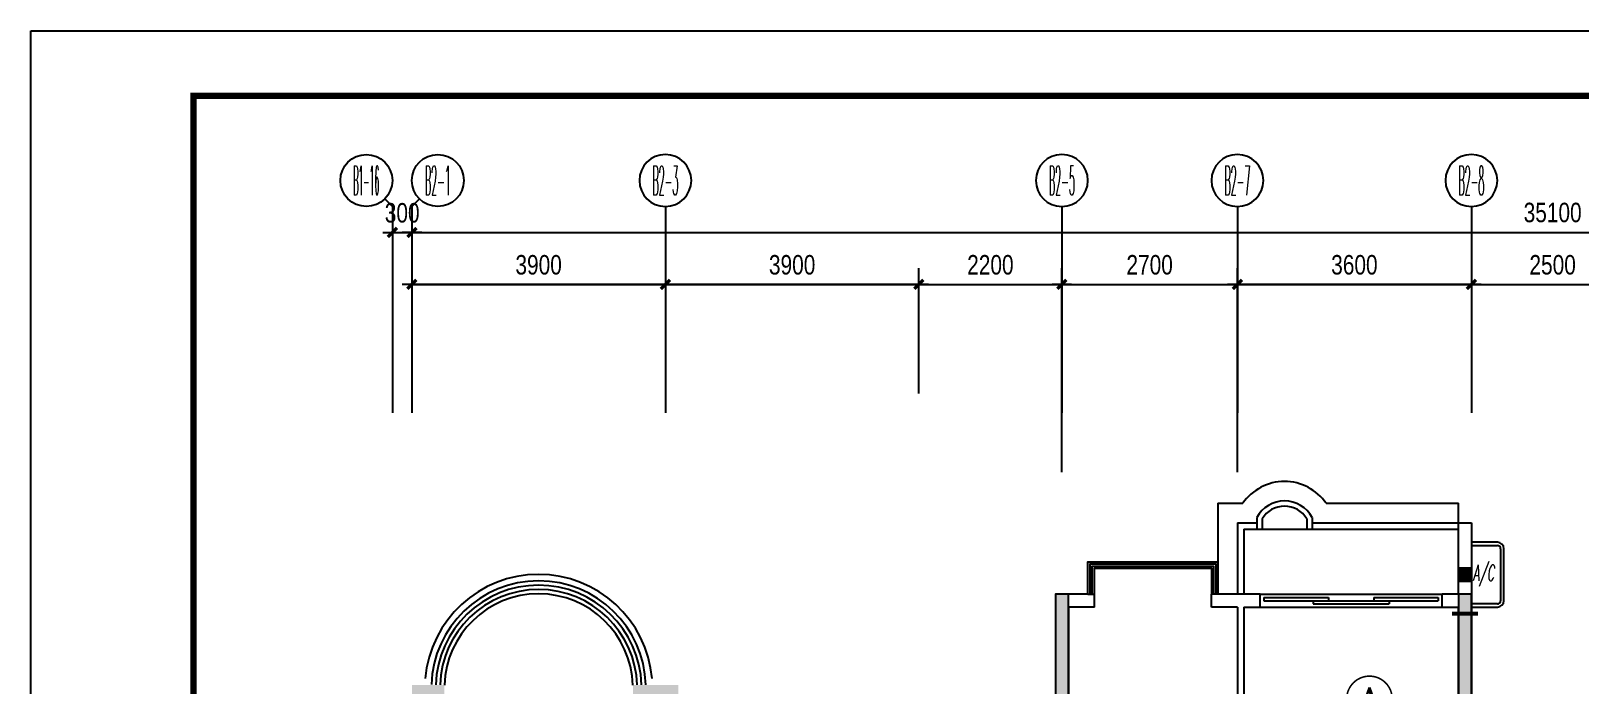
# Model space of a CAD drawing. Extents: x 193704 to 253004, y -154987 to -112987.
# Drawn here: x 193704 to 217549, y -123055 to -112987 of the extents above; entities that cross this region are included whole.
import ezdxf
from ezdxf.enums import TextEntityAlignment as Align

# ---------------------------------------------------------------- set-up
doc = ezdxf.new("R2010")
doc.units = 0
doc.header["$LTSCALE"] = 1000
doc.header["$MEASUREMENT"] = 0
doc.layers.get('0').update_dxf_attribs({"linetype": 'CONTINUOUS'})
doc.layers.get('DEFPOINTS').update_dxf_attribs({"linetype": 'CONTINUOUS'})
for name, color, linetype in [('AXIS', 7, 'CONTINUOUS'), ('AXIS_TEXT', 7, 'CONTINUOUS'), ('FRAME', 7, 'CONTINUOUS'), ('KT', 251, 'CONTINUOUS'), ('PUB_TEXT', 7, 'CONTINUOUS'), ('WALL', 7, 'CONTINUOUS'), ('WINDOW', 7, 'CONTINUOUS'), ('WINDOW_TEXT', 7, 'CONTINUOUS'), ('构造柱', 7, 'CONTINUOUS'), ('柱', 252, 'CONTINUOUS'), ('空调位', 7, 'CONTINUOUS')]:
    doc.layers.add(name, color=color, linetype=linetype)
doc.styles.add('COMP', font='COMPLEX', dxfattribs={"bigfont": 'hztxt'})
doc.styles.add('COMPLEX', font='COMPLEX')
doc.styles.add('DIM_FONT', font='wcad.shx', dxfattribs={"width": 0.8})
doc.styles.add('ITALICC', font='italicc.shx', dxfattribs={"width": 0.6})
doc.styles.add('SIMPLEX', font='SIMPLEX.SHX')
doc.dimstyles.new('AXIS', dxfattribs={"dimtxt": 300, "dimasz": 1, "dimexe": 250, "dimexo": 300, "dimgap": 150, "dimtad": 1, "dimdec": 0, "dimzin": 0, "dimdsep": 46, "dimtxsty": 'DIM_FONT', "dimblk": '_DIMX', "dimcen": 0.09, "dimdle": 150, "dimse1": 1, "dimse2": 1, "dimclrt": 7, "dimadec": 0, "dimazin": 0, "dimtfac": 1, "dimtdec": 0, "dimtix": 1, "dimtmove": 2, "dimatfit": 3, "dimldrblk": '_DIMX', "dimfxl": 0, "dimtolj": 1, "dimtzin": 0, "dimarcsym": 0})

# ---------------------------------------------------------------- blocks, each defined once
blk = doc.blocks.new('_DIMX')
blk.add_line((-150, 0), (150, 0))
at = {"const_width": 50}
blk.add_lwpolyline([(-70, -70), (70, 70)], dxfattribs=at)
blk = doc.blocks.new('*D30')
at = {"color": 0, "linetype": 'ByBlock'}
blk.add_line((88964, -86439), (124062, -86439), dxfattribs=at)
at = {"layer": 'DEFPOINTS', "color": 0, "linetype": 'ByBlock'}
for p in [(124063, -86439), (88963, -89217), (124063, -89217)]:
    blk.add_point(p, dxfattribs=at)
at = {"color": 0, "linetype": 'ByBlock', "rotation": 180}
blk.add_blockref('_DIMX', (88963, -86439), dxfattribs=at)
at = {"color": 0, "linetype": 'ByBlock'}
blk.add_blockref('_DIMX', (124063, -86439), dxfattribs=at)
at = {"color": 7, "linetype": 'ByBlock', "insert": (106513, -86134), "char_height": 300, "attachment_point": 5, "style": 'DIM_FONT'}
blk.add_mtext('\\A1;35100', dxfattribs=at)
blk = doc.blocks.new('_INDEX1')
at = {"const_width": 0.035}
blk.add_lwpolyline([(-0.5, 0, 1), (0.5, 0, 1)], format="xyb", close=True, dxfattribs=at)
at = {"style": 'COMP', "width": 2.333333}
blk.add_attdef('1', text='', height=0.5, dxfattribs=at).set_placement((-0.25, -0.25), (0.25, -0.25), align=Align.FIT)
blk = doc.blocks.new('*D34')
at = {"color": 0, "linetype": 'ByBlock'}
for p, q in [((88663, -86439), (88662, -86439)), ((88664, -86439), (88964, -86439)), ((88965, -86439), (88966, -86439))]:
    blk.add_line(p, q, dxfattribs=at)
at = {"layer": 'DEFPOINTS', "color": 0, "linetype": 'ByBlock'}
for p in [(88964, -86439), (88664, -89147), (88964, -89147)]:
    blk.add_point(p, dxfattribs=at)
at = {"color": 0, "linetype": 'ByBlock'}
blk.add_blockref('_DIMX', (88664, -86439), dxfattribs=at)
at = {"color": 0, "linetype": 'ByBlock', "rotation": 180}
blk.add_blockref('_DIMX', (88964, -86439), dxfattribs=at)
at = {"color": 7, "linetype": 'ByBlock', "insert": (88814, -86139), "char_height": 300, "attachment_point": 5, "style": 'DIM_FONT'}
blk.add_mtext('\\A1;300', dxfattribs=at)
blk = doc.blocks.new('*D27')
at = {"color": 0, "linetype": 'ByBlock'}
blk.add_line((92862, -87239), (88964, -87239), dxfattribs=at)
at = {"layer": 'DEFPOINTS', "color": 0, "linetype": 'ByBlock'}
for p in [(88963, -87239), (88963, -89217), (92863, -89217)]:
    blk.add_point(p, dxfattribs=at)
at = {"color": 0, "linetype": 'ByBlock', "rotation": 180}
blk.add_blockref('_DIMX', (88963, -87239), dxfattribs=at)
at = {"color": 0, "linetype": 'ByBlock'}
blk.add_blockref('_DIMX', (92863, -87239), dxfattribs=at)
at = {"color": 7, "linetype": 'ByBlock', "insert": (90913, -86939), "char_height": 300, "attachment_point": 5, "style": 'DIM_FONT'}
blk.add_mtext('\\A1;3900', dxfattribs=at)
blk = doc.blocks.new('*D28')
at = {"color": 0, "linetype": 'ByBlock'}
blk.add_line((88964, -87239), (92862, -87239), dxfattribs=at)
at = {"layer": 'DEFPOINTS', "color": 0, "linetype": 'ByBlock'}
for p in [(92863, -87239), (88963, -89217), (92863, -89217)]:
    blk.add_point(p, dxfattribs=at)
at = {"color": 0, "linetype": 'ByBlock', "rotation": 180}
blk.add_blockref('_DIMX', (88963, -87239), dxfattribs=at)
at = {"color": 0, "linetype": 'ByBlock'}
blk.add_blockref('_DIMX', (92863, -87239), dxfattribs=at)
at = {"color": 7, "linetype": 'ByBlock', "insert": (90913, -86939), "char_height": 300, "attachment_point": 5, "style": 'DIM_FONT'}
blk.add_mtext('\\A1;3900', dxfattribs=at)
blk = doc.blocks.new('_AXISO1')
blk.add_line((0.354, -0.146), (0.5, 0))
blk.add_circle((0, -0.5), 0.5)
at = {"layer": 'AXIS_TEXT', "style": 'COMPLEX', "width": 1.041667}
blk.add_attdef('A', text='', height=0.56, dxfattribs=at).set_placement((-0.25, -0.78), (0.25, -0.78), align=Align.FIT)
blk = doc.blocks.new('*D45')
at = {"color": 0, "linetype": 'ByBlock'}
blk.add_line((105262, -87239), (101664, -87239), dxfattribs=at)
at = {"layer": 'DEFPOINTS', "color": 0, "linetype": 'ByBlock'}
for p in [(101663, -87239), (101663, -89217), (105263, -89217)]:
    blk.add_point(p, dxfattribs=at)
at = {"color": 0, "linetype": 'ByBlock', "rotation": 180}
blk.add_blockref('_DIMX', (101663, -87239), dxfattribs=at)
at = {"color": 0, "linetype": 'ByBlock'}
blk.add_blockref('_DIMX', (105263, -87239), dxfattribs=at)
at = {"color": 7, "linetype": 'ByBlock', "insert": (103463, -86939), "char_height": 300, "attachment_point": 5, "style": 'DIM_FONT'}
blk.add_mtext('\\A1;3600', dxfattribs=at)
blk = doc.blocks.new('*D46')
at = {"color": 0, "linetype": 'ByBlock'}
blk.add_line((101664, -87239), (105262, -87239), dxfattribs=at)
at = {"layer": 'DEFPOINTS', "color": 0, "linetype": 'ByBlock'}
for p in [(105263, -87239), (101663, -89217), (105263, -89217)]:
    blk.add_point(p, dxfattribs=at)
at = {"color": 0, "linetype": 'ByBlock', "rotation": 180}
blk.add_blockref('_DIMX', (101663, -87239), dxfattribs=at)
at = {"color": 0, "linetype": 'ByBlock'}
blk.add_blockref('_DIMX', (105263, -87239), dxfattribs=at)
at = {"color": 7, "linetype": 'ByBlock', "insert": (103463, -86939), "char_height": 300, "attachment_point": 5, "style": 'DIM_FONT'}
blk.add_mtext('\\A1;3600', dxfattribs=at)
blk = doc.blocks.new('*D42')
at = {"color": 0, "linetype": 'ByBlock'}
blk.add_line((96762, -87239), (92864, -87239), dxfattribs=at)
at = {"layer": 'DEFPOINTS', "color": 0, "linetype": 'ByBlock'}
for p in [(92863, -87239), (92863, -89217), (96763, -89217)]:
    blk.add_point(p, dxfattribs=at)
at = {"color": 0, "linetype": 'ByBlock', "rotation": 180}
blk.add_blockref('_DIMX', (92863, -87239), dxfattribs=at)
at = {"color": 0, "linetype": 'ByBlock'}
blk.add_blockref('_DIMX', (96763, -87239), dxfattribs=at)
at = {"color": 7, "linetype": 'ByBlock', "insert": (94813, -86939), "char_height": 300, "attachment_point": 5, "style": 'DIM_FONT'}
blk.add_mtext('\\A1;3900', dxfattribs=at)
blk = doc.blocks.new('*D43')
at = {"color": 0, "linetype": 'ByBlock'}
blk.add_line((92864, -87239), (96762, -87239), dxfattribs=at)
at = {"layer": 'DEFPOINTS', "color": 0, "linetype": 'ByBlock'}
for p in [(96763, -87239), (92863, -89217), (96763, -89217)]:
    blk.add_point(p, dxfattribs=at)
at = {"color": 0, "linetype": 'ByBlock', "rotation": 180}
blk.add_blockref('_DIMX', (92863, -87239), dxfattribs=at)
at = {"color": 0, "linetype": 'ByBlock'}
blk.add_blockref('_DIMX', (96763, -87239), dxfattribs=at)
at = {"color": 7, "linetype": 'ByBlock', "insert": (94813, -86939), "char_height": 300, "attachment_point": 5, "style": 'DIM_FONT'}
blk.add_mtext('\\A1;3900', dxfattribs=at)
blk = doc.blocks.new('*D44')
at = {"color": 0, "linetype": 'ByBlock'}
blk.add_line((96762, -87239), (92864, -87239), dxfattribs=at)
at = {"layer": 'DEFPOINTS', "color": 0, "linetype": 'ByBlock'}
for p in [(92863, -87239), (92863, -89217), (96763, -89217)]:
    blk.add_point(p, dxfattribs=at)
at = {"color": 0, "linetype": 'ByBlock', "rotation": 180}
blk.add_blockref('_DIMX', (92863, -87239), dxfattribs=at)
at = {"color": 0, "linetype": 'ByBlock'}
blk.add_blockref('_DIMX', (96763, -87239), dxfattribs=at)
at = {"color": 7, "linetype": 'ByBlock', "insert": (94813, -86939), "char_height": 300, "attachment_point": 5, "style": 'DIM_FONT'}
blk.add_mtext('\\A1;3900', dxfattribs=at)
blk = doc.blocks.new('_AXISO')
blk.add_circle((0, 0), 0.5)
at = {"layer": 'AXIS_TEXT', "style": 'COMPLEX', "width": 1.041667}
blk.add_attdef('A', text='', height=0.56, dxfattribs=at).set_placement((-0.25, -0.28), (0.25, -0.28), align=Align.FIT)
blk = doc.blocks.new('_AXISO2')
blk.add_line((0.354, 0.146), (0.5, 0))
blk.add_circle((0, 0.5), 0.5)
at = {"layer": 'AXIS_TEXT', "style": 'COMPLEX', "width": 1.041667}
blk.add_attdef('A', text='', height=0.56, dxfattribs=at).set_placement((-0.25, 0.22), (0.25, 0.22), align=Align.FIT)
blk = doc.blocks.new('*D37')
at = {"color": 0, "linetype": 'ByBlock'}
for p, q in [((96763, -88917), (96763, -86989)), ((98963, -89032), (98963, -86989)), ((96764, -87239), (98962, -87239))]:
    blk.add_line(p, q, dxfattribs=at)
at = {"layer": 'DEFPOINTS', "color": 0, "linetype": 'ByBlock'}
for p in [(98963, -87239), (96763, -89217), (98963, -89332)]:
    blk.add_point(p, dxfattribs=at)
at = {"color": 0, "linetype": 'ByBlock', "rotation": 180}
blk.add_blockref('_DIMX', (96763, -87239), dxfattribs=at)
at = {"color": 0, "linetype": 'ByBlock'}
blk.add_blockref('_DIMX', (98963, -87239), dxfattribs=at)
at = {"color": 7, "linetype": 'ByBlock', "insert": (97863, -86939), "char_height": 300, "attachment_point": 5, "style": 'DIM_FONT'}
blk.add_mtext('\\A1;2200', dxfattribs=at)
blk = doc.blocks.new('*D38')
at = {"color": 0, "linetype": 'ByBlock'}
for p, q in [((98963, -90129), (98963, -86989)), ((101663, -90129), (101663, -86989)), ((98964, -87239), (101662, -87239))]:
    blk.add_line(p, q, dxfattribs=at)
at = {"layer": 'DEFPOINTS', "color": 0, "linetype": 'ByBlock'}
for p in [(101663, -87239), (98963, -90429), (101663, -90429)]:
    blk.add_point(p, dxfattribs=at)
at = {"color": 0, "linetype": 'ByBlock', "rotation": 180}
blk.add_blockref('_DIMX', (98963, -87239), dxfattribs=at)
at = {"color": 0, "linetype": 'ByBlock'}
blk.add_blockref('_DIMX', (101663, -87239), dxfattribs=at)
at = {"color": 7, "linetype": 'ByBlock', "insert": (100313, -86939), "char_height": 300, "attachment_point": 5, "style": 'DIM_FONT'}
blk.add_mtext('\\A1;2700', dxfattribs=at)
blk = doc.blocks.new('*D47')
at = {"color": 0, "linetype": 'ByBlock'}
blk.add_line((105264, -87239), (107762, -87239), dxfattribs=at)
at = {"layer": 'DEFPOINTS', "color": 0, "linetype": 'ByBlock'}
for p in [(107763, -87239), (105263, -89217), (107763, -89217)]:
    blk.add_point(p, dxfattribs=at)
at = {"color": 0, "linetype": 'ByBlock', "rotation": 180}
blk.add_blockref('_DIMX', (105263, -87239), dxfattribs=at)
at = {"color": 0, "linetype": 'ByBlock'}
blk.add_blockref('_DIMX', (107763, -87239), dxfattribs=at)
at = {"color": 7, "linetype": 'ByBlock', "insert": (106513, -86939), "char_height": 300, "attachment_point": 5, "style": 'DIM_FONT'}
blk.add_mtext('\\A1;2500', dxfattribs=at)

msp = doc.modelspace()

# ---------------------------------------------------------------- hatches: boundary and pattern name
at = {"layer": '构造柱'}
msp.add_hatch(color=256, dxfattribs=at).paths.add_polyline_path([(215662.9, -121458.1), (215862.9, -121458.1), (215862.9, -121258.1), (215662.9, -121258.1)])
at = {"layer": '柱'}
h = msp.add_hatch(color=256, dxfattribs=at)
h.paths.add_polyline_path([(215762.9, -134057), (215762.9, -133857), (216462.9, -133857), (216462.9, -136257), (215662.9, -136257), (215662.9, -136057), (216262.9, -136057), (216262.9, -134057)])
h.paths.add_polyline_path([(202662.9, -136857.1), (202162.9, -136857.1), (202162.9, -138457.1), (202362.9, -138457.1), (202362.9, -137057.1), (202662.9, -137057.1)])
h.paths.add_polyline_path([(202162.9, -140357), (202362.9, -140357), (202362.9, -142157), (202812.9, -142157), (202812.9, -142357), (202162.9, -142357)])
h.paths.add_polyline_path([(199562.9, -130657), (199762.9, -130657), (199762.9, -132257), (200062.9, -132257), (200062.9, -132457), (199562.9, -132457)])
h.paths.add_polyline_path([(200062.9, -123057), (199562.9, -123057), (199562.9, -126057), (199762.9, -126057), (199762.9, -123257), (200062.9, -123257)])
h.paths.add_polyline_path([(205362.9, -142157), (205362.9, -142357), (206762.9, -142357), (206762.9, -142157), (206062.9, -142157), (206062.9, -141357), (205862.9, -141357), (205862.9, -142157)])
h.paths.add_polyline_path([(206162.9, -135657), (206662.9, -135657), (206662.9, -137647), (206462.9, -137647), (206462.9, -135857), (206162.9, -135857)])
h.paths.add_polyline_path([(211362.9, -141257), (211562.9, -141257), (211562.9, -142857), (211362.9, -142857)])
h.paths.add_polyline_path([(215662.9, -140857), (215862.9, -140857), (215862.9, -142857), (215662.9, -142857)])
h.paths.add_polyline_path([(211562.9, -135657.1), (211562.9, -135857.1), (209562.9, -135857.1), (209562.9, -135657.1)])
h.paths.add_polyline_path([(214662.9, -134057), (214662.9, -133857), (213962.9, -133857), (213962.9, -136257), (214762.9, -136257), (214762.9, -136057), (214162.9, -136057), (214162.9, -134057)])
h.paths.add_polyline_path([(214162.9, -134057), (214162.9, -136057)], flags=16)
h.paths.add_polyline_path([(207362.9, -129657), (207362.9, -129457), (209662.9, -129457), (209662.9, -129657)])
h.paths.add_polyline_path([(203362.9, -129707), (203362.9, -129457), (204762.9, -129457), (204762.9, -129707)])
h.paths.add_polyline_path([(205862.9, -132457), (205862.9, -132257), (207862.9, -132257), (207862.9, -132457)])
h.paths.add_polyline_path([(202962.9, -123057), (203662.9, -123057), (203662.9, -124357), (203662.9, -124557), (203462.9, -124557), (203462.9, -123257), (202962.9, -123257)])
h.paths.add_polyline_path([(215662.9, -128657), (215862.9, -128657), (215862.9, -129657), (214562.9, -129657), (214562.9, -129457), (215662.9, -129457)])
h.paths.add_polyline_path([(209462.9, -125657), (209662.9, -125657), (209662.9, -121657), (209462.9, -121657)])
h.paths.add_polyline_path([(215662.9, -125057), (215862.9, -125057), (215862.9, -121657), (215662.9, -121657)])
h.paths.add_polyline_path([(230862.9, -129707), (230862.9, -129457), (229462.9, -129457), (229462.9, -129707)])
h.paths.add_polyline_path([(222662.9, -135657.1), (222662.9, -135857.1), (224662.9, -135857.1), (224662.9, -135657.1)])
h.paths.add_polyline_path([(218562.9, -140857), (218362.9, -140857), (218362.9, -142857), (218562.9, -142857)])
h.paths.add_polyline_path([(222862.9, -141257), (222662.9, -141257), (222662.9, -142857), (222862.9, -142857)])
h.paths.add_polyline_path([(219562.9, -134057), (219562.9, -133857), (220262.9, -133857), (220262.9, -136257), (219462.9, -136257), (219462.9, -136057), (220062.9, -136057), (220062.9, -134057)])
h.paths.add_polyline_path([(218462.9, -134057), (218462.9, -133857), (217762.9, -133857), (217762.9, -136257), (218562.9, -136257), (218562.9, -136057), (217962.9, -136057), (217962.9, -134057)])
h.paths.add_polyline_path([(220062.9, -134057), (220062.9, -136057)], flags=16)
h.paths.add_polyline_path([(228862.9, -142157), (228862.9, -142357), (227462.9, -142357), (227462.9, -142157), (228162.9, -142157), (228162.9, -141357), (228362.9, -141357), (228362.9, -142157)])
h.paths.add_polyline_path([(228062.9, -135657), (227562.9, -135657), (227562.9, -137647), (227762.9, -137647), (227762.9, -135857), (228062.9, -135857)])
h.paths.add_polyline_path([(218562.9, -128657), (218362.9, -128657), (218362.9, -129657), (219662.9, -129657), (219662.9, -129457), (218562.9, -129457)])
h.paths.add_polyline_path([(218562.9, -125057), (218362.9, -125057), (218362.9, -121657), (218562.9, -121657)])
h.paths.add_polyline_path([(226862.9, -129657), (226862.9, -129457), (224562.9, -129457), (224562.9, -129657)])
h.paths.add_polyline_path([(228362.9, -132457), (228362.9, -132257), (226362.9, -132257), (226362.9, -132457)])
h.paths.add_polyline_path([(224762.9, -125657), (224562.9, -125657), (224562.9, -121657), (224762.9, -121657)])
h.paths.add_polyline_path([(232062.9, -140357), (231862.9, -140357), (231862.9, -142157), (231412.9, -142157), (231412.9, -142357), (232062.9, -142357)])
h.paths.add_polyline_path([(231562.9, -136857.1), (232062.9, -136857.1), (232062.9, -138457.1), (231862.9, -138457.1), (231862.9, -137057.1), (231562.9, -137057.1)])
h.paths.add_polyline_path([(234662.9, -130657), (234462.9, -130657), (234462.9, -132257), (234162.9, -132257), (234162.9, -132457), (234662.9, -132457)])
h.paths.add_polyline_path([(231262.9, -123057), (230562.9, -123057), (230562.9, -124357), (230562.9, -124557), (230762.9, -124557), (230762.9, -123257), (231262.9, -123257)])
h.paths.add_polyline_path([(234162.9, -123057), (234662.9, -123057), (234662.9, -126057), (234462.9, -126057), (234462.9, -123257), (234162.9, -123257)])

# ---------------------------------------------------------------- linework, layer by layer
for p, q in [((212612.9, -121657), (215412.9, -121657)), ((212671.2, -121707.3), (212671.2, -121757)), ((212671.2, -121707.3), (213662.9, -121707.3)), ((212671.2, -121757), (213662.9, -121757)), ((213429.6, -121757), (213429.6, -121806.7)), ((213429.6, -121806.7), (214596.2, -121806.7)), ((213662.9, -121707.3), (213662.9, -121757)), ((213662.9, -121757), (214362.9, -121757)), ((214362.9, -121707.3), (214362.9, -121757)), ((214362.9, -121707.3), (215354.6, -121707.3)), ((214362.9, -121757), (215354.6, -121757)), ((214596.2, -121757), (214596.2, -121806.7)), ((215354.6, -121707.3), (215354.6, -121757)), ((212612.9, -121857), (215412.9, -121857))]:
    msp.add_line(p, q)
for points in [[(209962.9, -121657), (209962.9, -121157), (211962.9, -121157), (211962.9, -121657)], [(209996.2, -121657), (209996.2, -121190.3), (211929.6, -121190.3), (211929.6, -121657)], [(210029.6, -121657), (210029.6, -121223.7), (211896.2, -121223.7), (211896.2, -121657)], [(210062.9, -121657), (210062.9, -121257), (211862.9, -121257), (211862.9, -121657)]]:
    msp.add_lwpolyline(points)
at = {"layer": 'AXIS'}
for p, q in [((199262.9, -115688.5), (199262.9, -118866)), ((199562.9, -115688.5), (199562.9, -118866)), ((203462.9, -115688.5), (203462.9, -118866)), ((209562.9, -115688.5), (209562.9, -118866)), ((212263.4, -115689), (212263.4, -118866.5)), ((215862.9, -115688.5), (215862.9, -118866))]:
    msp.add_line(p, q, dxfattribs=at)
at = {"layer": 'FRAME', "color": 7, "linetype": 'ByBlock'}
msp.add_lwpolyline([(193703.8, -112987), (253003.8, -112987), (253003.8, -154987), (193703.8, -154987)], close=True, dxfattribs=at)
at = {"layer": 'FRAME', "color": 7, "linetype": 'ByBlock', "const_width": 100}
msp.add_lwpolyline([(196203.8, -153986.6), (252003.8, -153986.6), (252003.8, -113986.5), (196203.8, -113986.5)], close=True, dxfattribs=at)
at = {"layer": 'KT', "const_width": 60}
msp.add_lwpolyline([(215562.9, -121957), (215962.9, -121957)], dxfattribs=at)
at = {"layer": 'WALL'}
for p, q in [((215662.9, -121657), (215662.9, -120557)), ((215662.9, -120557), (215862.9, -120557)), ((215862.9, -120557), (215862.9, -127547)), ((209462.9, -121657), (209462.9, -125457)), ((209962.9, -121657), (209462.9, -121657)), ((209962.9, -121657), (210062.9, -121657)), ((209962.9, -121657), (209962.9, -121657)), ((210062.9, -121657), (210062.9, -121657)), ((210062.9, -121857), (210062.9, -121657)), ((211962.9, -121657), (211862.9, -121657)), ((211862.9, -121657), (211862.9, -121657)), ((211862.9, -121857), (211862.9, -121657)), ((211962.9, -121657), (211962.9, -121657)), ((212612.9, -121657), (211962.9, -121657)), ((212612.9, -121857), (212612.9, -121657)), ((215662.9, -121657), (215412.9, -121657)), ((215412.9, -121857), (215412.9, -121657)), ((209662.9, -121857), (209662.9, -125557)), ((210062.9, -121857), (209662.9, -121857)), ((212262.9, -121857), (211862.9, -121857)), ((212262.9, -121857), (212262.9, -125557)), ((212362.9, -121857), (212362.9, -125657)), ((212362.9, -121857), (212612.9, -121857)), ((215412.9, -121857), (215662.9, -121857)), ((215662.9, -126857), (215662.9, -121857))]:
    msp.add_line(p, q, dxfattribs=at)
at = {"layer": 'WINDOW'}
for p, q in [((211962.9, -120257), (211962.9, -121657)), ((211962.9, -120257), (212346.7, -120257)), ((213629.1, -120257), (215662.9, -120257)), ((215662.9, -120557), (215662.9, -120257)), ((212262.9, -120557), (212262.9, -121657)), ((212262.9, -120557), (212562.9, -120557)), ((212362.9, -120657), (215662.9, -120657)), ((212362.9, -120657), (212362.9, -121657)), ((212562.9, -120477.6), (212562.9, -120657)), ((212642.9, -120498.5), (212642.9, -120657)), ((213332.9, -120498.5), (213332.9, -120657)), ((213412.9, -120477.6), (213412.9, -120657)), ((213412.9, -120557), (215662.9, -120557))]:
    msp.add_line(p, q, dxfattribs=at)
for centre, radius, start, end in [((212987.9, -120703.1), 781.1, 34.82906, 145.17094), ((212987.9, -120703.1), 481.1, 27.95073, 152.04927), ((212987.9, -120703.1), 401.1, 30.6737, 149.3263), ((201512.9, -123102.4), 1650.7, 1.79422, 178.16464), ((201512.9, -123102.4), 1584, 1.79422, 178.16464), ((201512.9, -123102.4), 1517.4, 1.79422, 178.16464), ((201512.9, -123102.4), 1450.7, 1.79422, 178.16464)]:
    msp.add_arc(centre, radius, start, end, dxfattribs=at)
at = {"layer": 'WINDOW', "color": 8}
msp.add_arc((201512.9, -123102.4), 1750.7, 4.7647, 175.20111, dxfattribs=at)
at = {"layer": '构造柱'}
msp.add_lwpolyline([(215662.9, -121458.1), (215862.9, -121458.1), (215862.9, -121258.1), (215662.9, -121258.1)], close=True, dxfattribs=at)
at = {"layer": '柱'}
for points in [[(209462.9, -125657), (209662.9, -125657), (209662.9, -121657), (209462.9, -121657)], [(215662.9, -125057), (215862.9, -125057), (215862.9, -121657), (215662.9, -121657)]]:
    msp.add_lwpolyline(points, close=True, dxfattribs=at)
at = {"layer": '空调位'}
for p, q in [((216262.9, -120857), (215862.9, -120857)), ((215862.9, -120907), (216262.9, -120907)), ((216312.9, -120957), (216312.9, -121757)), ((216362.9, -121757), (216362.9, -120957)), ((216262.9, -121807), (215862.9, -121807)), ((215862.9, -121857), (216262.9, -121857))]:
    msp.add_line(p, q, dxfattribs=at)
for centre, radius, start, end in [((216262.9, -120957), 100, 0, 90), ((216262.9, -120957), 50, 0, 90), ((216262.9, -121757), 50, 270, 0), ((216262.9, -121757), 100, 270, 0)]:
    msp.add_arc(centre, radius, start, end, dxfattribs=at)

# ---------------------------------------------------------------- block references
at = {"layer": 'AXIS'}
ref = msp.add_blockref('_AXISO1', (199262.9, -115288.5), dxfattribs=dict(at, xscale=800, yscale=800, zscale=800, rotation=270))
ref.add_attrib('A', 'B1-16', dxfattribs={"layer": 'AXIS_TEXT', "height": 448, "style": 'COMPLEX', "width": 0.203804}).set_placement((198662.9, -115512.5), (199062.9, -115512.5), align=Align.FIT)
ref = msp.add_blockref('_AXISO2', (199562.9, -115288.5), dxfattribs=dict(at, xscale=800, yscale=800, zscale=800, rotation=270))
ref.add_attrib('A', 'B2-1', dxfattribs={"layer": 'AXIS_TEXT', "height": 448, "style": 'COMPLEX', "width": 0.243506}).set_placement((199762.9, -115512.5), (200162.9, -115512.5), align=Align.FIT)
ref = msp.add_blockref('_AXISO', (203462.9, -115288.5), dxfattribs=dict(at, xscale=-800, yscale=800, zscale=800, rotation=180))
ref.add_attrib('A', 'B2-3', dxfattribs={"layer": 'AXIS_TEXT', "height": 448, "style": 'COMPLEX', "width": 0.228659}).set_placement((203262.9, -115512.5), (203662.9, -115512.5), align=Align.FIT)
ref = msp.add_blockref('_AXISO', (209562.9, -115288.5), dxfattribs=dict(at, xscale=-800, yscale=800, zscale=800, rotation=180))
ref.add_attrib('A', 'B2-5', dxfattribs={"layer": 'AXIS_TEXT', "height": 448, "style": 'COMPLEX', "width": 0.228659}).set_placement((209362.9, -115512.5), (209762.9, -115512.5), align=Align.FIT)
ref = msp.add_blockref('_AXISO', (212263.4, -115289), dxfattribs=dict(at, xscale=-800, yscale=800, zscale=800, rotation=180))
ref.add_attrib('A', 'B2-7', dxfattribs={"layer": 'AXIS_TEXT', "height": 448, "style": 'COMPLEX', "width": 0.228659}).set_placement((212063.4, -115513), (212463.4, -115513), align=Align.FIT)
ref = msp.add_blockref('_AXISO', (215862.9, -115288.5), dxfattribs=dict(at, xscale=-800, yscale=800, zscale=800, rotation=180))
ref.add_attrib('A', 'B2-8', dxfattribs={"layer": 'AXIS_TEXT', "height": 448, "style": 'COMPLEX', "width": 0.228659}).set_placement((215662.9, -115512.5), (216062.9, -115512.5), align=Align.FIT)
at = {"layer": 'PUB_TEXT'}
ref = msp.add_blockref('_INDEX1', (214295.2, -123268.7), dxfattribs=dict(at, xscale=700, yscale=700, zscale=700))
ref.add_attrib('1', 'A', dxfattribs={"layer": '0', "height": 350, "style": 'COMP', "width": 1.166667}).set_placement((214120.2, -123443.7), (214470.2, -123443.7), align=Align.FIT)

# ---------------------------------------------------------------- texts
at = {"layer": 'WINDOW_TEXT', "style": 'SIMPLEX', "flags": 9}
msp.add_attdef('A', text='', height=1, rotation=90, dxfattribs=at).set_placement((210012.9, -121657), align=Align.MIDDLE)
at = {"layer": '空调位', "style": 'ITALICC', "width": 0.5}
msp.add_text('A/C', height=250, dxfattribs=at).set_placement((215887.4, -121453.6))
msp.add_text('A/C', height=250, dxfattribs=at).set_placement((215887.4, -121453.6))

# ---------------------------------------------------------------- dimensions: what is measured, and where the dimension line sits
at = {"layer": 'AXIS'}
dim = msp.add_linear_dim(base=(199563.9, -116088.5), p1=(199263.9, -118796), p2=(199563.9, -118796), dimstyle='AXIS', dxfattribs=at)
dim.commit()
dim.dimension.update_dxf_attribs({"geometry": '*D34', "text_midpoint": (199413.9, -115788.5), "insert": (110600.3, -29649.2)})
for p2, distance, picture, middle in [((234662.9, -118866), 2777.5, '*D30', (217112.9, -115782.9)), ((203462.9, -118866), 1977.5, '*D28', (201512.9, -116588.5))]:
    dim = msp.add_aligned_dim(p1=(199562.9, -118866), p2=p2, distance=distance, dimstyle='AXIS', dxfattribs=at)
    dim.commit()
    dim.dimension.update_dxf_attribs({"geometry": picture, "text_midpoint": middle, "insert": (110600.3, -29649.2)})
for base, p1, p2, picture, middle in [((199562.9, -116888.5), (203462.9, -118866), (199562.9, -118866), '*D27', (201512.9, -116588.5)), ((203462.9, -116888.5), (207362.9, -118866), (203462.9, -118866), '*D42', (205412.9, -116588.5)), ((207362.9, -116888.5), (203462.9, -118866), (207362.9, -118866), '*D43', (205412.9, -116588.5)), ((203462.9, -116888.5), (207362.9, -118866), (203462.9, -118866), '*D44', (205412.9, -116588.5)), ((212262.9, -116888.5), (215862.9, -118866), (212262.9, -118866), '*D45', (214062.9, -116588.5)), ((215862.9, -116888.5), (212262.9, -118866), (215862.9, -118866), '*D46', (214062.9, -116588.5)), ((218362.9, -116888.5), (215862.9, -118866), (218362.9, -118866), '*D47', (217112.9, -116588.5))]:
    dim = msp.add_linear_dim(base=base, p1=p1, p2=p2, angle=180, dimstyle='AXIS', override={"dimse1": 1}, dxfattribs=at)
    dim.commit()
    dim.dimension.update_dxf_attribs({"geometry": picture, "text_midpoint": middle, "insert": (110600.3, -29649.2)})
for base, p1, p2, picture, middle in [((209562.9, -116888.5), (207362.9, -118866), (209562.9, -118981.1), '*D37', (208462.9, -116588.5)), ((212262.9, -116888.5), (209562.9, -120078.1), (212262.9, -120078.1), '*D38', (210912.9, -116588.5))]:
    dim = msp.add_linear_dim(base=base, p1=p1, p2=p2, dimstyle='AXIS', override={"dimsah": 1, "dimse1": 0, "dimse2": 0}, dxfattribs=at)
    dim.commit()
    dim.dimension.update_dxf_attribs({"geometry": picture, "text_midpoint": middle, "insert": (110600.3, -29649.2)})

doc.saveas('drawing.dxf')
